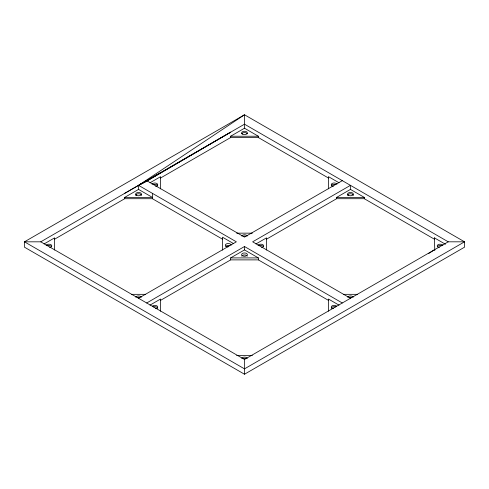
<?xml version="1.0" encoding="UTF-8"?>
<svg xmlns="http://www.w3.org/2000/svg" width="489" height="489" viewBox="0 0 489 489"><rect width="100%" height="100%" fill="white"/><g stroke="black" fill="none" stroke-linecap="round" stroke-linejoin="round"><path stroke-width="0.73" d="M124.695 193.357L244.5 124.188L448.248 241.817L464.55 241.817L244.5 368.859L24.45 241.823L40.752 241.823L138.552 185.349L244.5 114.774L464.55 241.817L464.55 247.177L244.5 374.226L24.45 247.177L24.45 241.823L244.5 114.774L244.5 128.228L258.357 136.229L258.357 137.543L328.443 178.008M428.657 253.565L434.397 249.812M160.557 172.654L140.105 184.377L146.779 181.052L230.643 132.189L146.779 181.052L138.552 185.349L138.552 189.396L152.403 197.397L124.695 197.397L124.695 198.711L54.603 239.182M44.047 243.956L54.603 237.862L54.603 250.05M124.695 197.397L138.552 189.396M150.001 182.788L160.557 176.694L160.557 188.882M160.557 178.008L230.643 137.543L230.643 136.229L244.5 128.228M138.552 298.278L236.352 241.817L138.552 185.349M342.3 180.643L244.5 237.11L146.7 180.643M146.7 302.984L244.5 246.523L342.3 302.984M160.557 300.35L230.643 259.885L230.643 257.905L244.5 249.91L258.357 257.905L258.357 259.885L328.443 300.35M150.001 305.124L160.557 299.03L160.557 311.224M255.949 243.956L266.505 237.862L266.505 250.05M266.505 239.182L336.597 198.711L336.597 197.397L350.448 189.396L364.305 197.397L364.305 198.711L434.397 239.182L434.397 237.862L445.491 244.268M40.752 241.823L244.5 359.452L448.248 241.817M140.105 184.377L147.146 180.906M230.643 136.229L258.357 136.229M230.643 137.543L258.357 137.543M336.597 197.397L364.305 197.397M124.695 198.711L152.403 198.711L222.495 239.182M336.597 198.711L364.305 198.711M236.639 233.155L252.361 233.155M230.643 257.905L258.357 257.905M230.643 259.885L258.357 259.885M131.437 294.329L145.667 294.329M343.333 294.329L357.563 294.329M236.639 355.497L252.361 355.497M338.999 182.752L328.443 176.657L328.443 188.846M350.448 298.278L252.648 241.817L350.448 185.349L350.448 189.396M233.711 243.681L222.495 237.202L222.495 250.154M338.999 305.124L328.443 299.03L328.443 311.224M434.397 237.862L434.788 250.454M244.5 246.523L244.5 249.91M244.5 359.452L244.5 374.226M152.403 193.351L152.403 198.711M331.267 186.009A2.879 1.663 0 0 1 335.588 184.567M259.359 245.741A2.879 1.663 0 0 1 263.583 246.749M153.412 184.567A2.879 1.663 0 0 1 157.733 186.009M153.412 306.909A2.879 1.663 0 0 1 157.733 308.351M137.109 297.495A2.879 1.663 0 0 1 139.988 297.495M439.354 247.471A2.879 1.663 0 0 1 438.065 244.683A2.879 1.663 0 0 1 442.881 245.429M437.319 246.749A2.879 1.663 0 0 1 441.543 245.741M347.667 297.19A2.879 1.663 0 0 1 350.448 295.955A2.879 1.663 0 0 1 353.235 297.19M333.406 308.638A2.879 1.663 0 0 1 331.866 306.016A2.879 1.663 0 0 1 336.646 306.2M258.015 245.429A2.879 1.663 0 0 1 262.837 244.683A2.879 1.663 0 0 1 261.548 247.471M241.719 256.157A2.879 1.663 0 0 1 244.5 254.928A2.879 1.663 0 0 1 247.281 256.157M347.569 195.423A2.879 1.663 0 0 1 350.448 193.754A2.879 1.663 0 0 1 353.333 195.423M333.406 186.26A2.879 1.663 0 0 1 332.11 183.479A2.879 1.663 0 0 1 336.933 184.225M241.719 236.022A2.879 1.663 0 0 1 244.5 234.787A2.879 1.663 0 0 1 247.281 236.022M243.057 236.328A2.879 1.663 0 0 1 245.943 236.328M228.198 246.866A2.879 1.663 0 0 1 225.319 245.203A2.879 1.663 0 0 1 228.198 243.54A2.879 1.663 0 0 1 231.083 245.203M241.719 133.821A2.879 1.663 0 0 1 244.5 132.586A2.879 1.663 0 0 1 247.281 133.821M152.067 184.261A2.879 1.663 0 0 1 156.89 183.516A2.879 1.663 0 0 1 155.594 186.297M135.667 195.423A2.879 1.663 0 0 1 138.552 193.754A2.879 1.663 0 0 1 141.431 195.423M241.719 358.358A2.879 1.663 0 0 1 244.5 357.129A2.879 1.663 0 0 1 247.281 358.358M243.057 358.669A2.879 1.663 0 0 1 245.943 358.669M152.354 306.2A2.879 1.663 0 0 1 157.134 306.016A2.879 1.663 0 0 1 155.594 308.638M135.765 297.19A2.879 1.663 0 0 1 138.552 295.955A2.879 1.663 0 0 1 141.333 297.19M46.119 245.429A2.879 1.663 0 0 1 50.935 244.683A2.879 1.663 0 0 1 49.646 247.471M47.457 245.741A2.879 1.663 0 0 1 51.681 246.749M331.267 308.351A2.879 1.663 0 0 1 335.588 306.909M225.704 246.346A2.879 1.663 0 0 1 229.641 245.741M349.012 297.495A2.879 1.663 0 0 1 351.891 297.495M242.465 255.79A2.879 1.663 0 0 0 247.281 255.044A2.879 1.663 0 0 0 243.754 253.009A2.879 1.663 0 0 0 242.465 255.79M348.412 195.276A2.879 1.663 0 0 0 353.235 194.53A2.879 1.663 0 0 0 349.702 192.495A2.879 1.663 0 0 0 348.412 195.276M242.465 134.108A2.879 1.663 0 0 0 247.281 133.363A2.879 1.663 0 0 0 243.754 131.327A2.879 1.663 0 0 0 242.465 134.108M136.51 195.276A2.879 1.663 0 0 0 141.333 194.53A2.879 1.663 0 0 0 137.806 192.495A2.879 1.663 0 0 0 136.51 195.276"/></g></svg>
